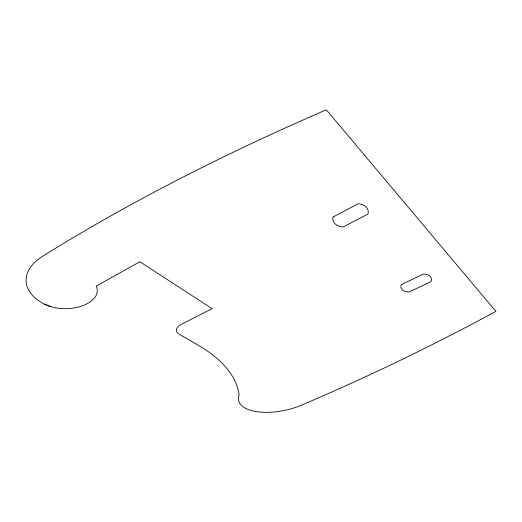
<?xml version="1.0" encoding="UTF-8"?>
<svg xmlns="http://www.w3.org/2000/svg" width="522" height="522" viewBox="0 0 522 522"><rect width="100%" height="100%" fill="white"/><g stroke="black" fill="none" stroke-linecap="round" stroke-linejoin="round"><path stroke-width="0.78" d="M44.35 304.124L49.675 306.368L55.756 307.895A31.039 17.291 -1.8 0 0 87.311 303.628A31.039 17.291 -1.8 0 0 96.172 286.173L139.857 261.724L212.043 308.659L181.225 324.423A12.704 6.669 -7.9 0 0 179.02 334.093L197.812 344.97A235.109 100.739 -3 0 1 239.122 394.965A42.452 18.994 -11.4 0 0 256.322 411.604A42.452 18.994 -11.4 0 0 301.67 405.039C367.893 377.014 432.647 345.564 495.9 311.373L326.322 109.79A936.507 291.191 -18 0 0 43.541 255.734A59.071 33.754 -2.4 0 0 44.35 304.124L50.758 306.642M333.121 216.956L332.782 218.437A18.244 11.04 -16.9 0 0 341.212 226.757L343.215 226.966L367.821 214.19L368.238 212.708A18.244 11.04 -16.9 0 0 360.154 204.024L358.099 203.789L333.121 216.956M401.366 284.568L400.935 285.71A15.875 8.182 -17.8 0 0 407.245 291.935L408.922 292.052L430.904 281.717L431.394 280.575A15.875 8.182 -17.8 0 0 425.371 274.102L423.662 273.965L401.366 284.568"/></g></svg>
